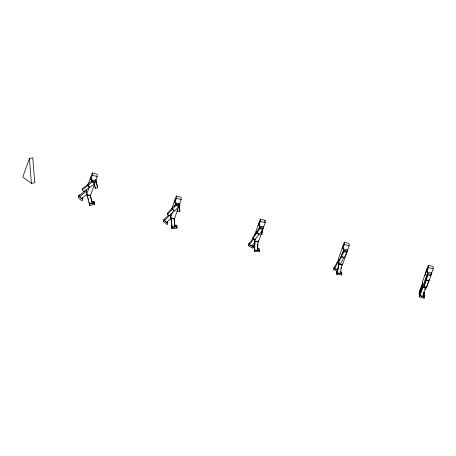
<?xml version="1.0" encoding="UTF-8"?>
<svg xmlns="http://www.w3.org/2000/svg" width="456" height="456" viewBox="0 0 456 456"><rect width="100%" height="100%" fill="white"/><g stroke="black" fill="none" stroke-linecap="round" stroke-linejoin="round"><path stroke-width="0.68" d="M259.538 222.613L259.584 221.268M261.978 232.839L262.046 230.827M262.137 230.645L262 234.669L260.746 234.646M254.34 251.609L254.323 248.645L254.34 251.609L259.378 251.701L259.344 249.181L258.854 248.725L257.56 248.702M254.853 240.506L254.63 250.156L257.657 250.207L257.953 241.264M254.63 250.156L254.927 241.207L256.739 241.241M257.76 244L257.657 250.207M259.344 249.181L259.378 251.701M82.365 200.15L82.359 197.893L82.365 200.15L81.596 200.731L78.335 197.351L78.272 195.727L79.424 194.849L79.486 196.473L82.422 199.517M338.637 264.081L337.258 272.95L340.239 273.378L341.932 264.543M336.756 274.352L336.95 271.405L336.756 274.352L341.726 275.065L341.829 272.563L341.419 272.05L340.142 271.867M337.258 272.95L338.95 264.115L341.333 264.457M343.351 245.499L343.607 244.177M340.832 268.59L341.094 267.227M29.429 158.477L22.8 176.985L31.447 183.42L34.776 182.713L32.758 157.77L29.429 158.477L31.447 183.42M88.43 183.791L92.306 172.892L97.105 174.215L97.196 176.529L95.663 180.804L90.864 179.487L90.772 177.167M90.864 179.487L92.397 175.212L92.306 172.892M95.19 180.217L95.264 182.132L90.368 195.812L86.526 194.752L89.325 186.937M171.496 209.486L176.307 195.989L181.106 197.305L181.197 199.625L179.664 203.9L174.865 202.578L174.773 200.264M174.865 202.578L176.398 198.303L176.307 195.989M179.191 203.308L179.265 205.223L174.369 218.903L170.527 217.848L172.625 211.983M174.728 206.123L175.423 204.168L175.378 202.891M254.328 235.837L260.308 219.079L265.107 220.402L265.198 222.716L263.665 226.991L258.865 225.674L258.774 223.355M258.865 225.674L260.399 221.399L260.308 219.079M263.192 226.404L263.266 228.319L258.37 241.993L254.528 240.939L255.229 238.984M258.495 229.864L259.424 227.259L259.35 225.35M264.668 221.622L265.107 220.402M342.775 246.445L342.866 248.765L347.666 250.087L349.199 245.812L349.108 243.493L344.308 242.17L338.335 258.934L338.529 264.035L342.37 265.09L347.267 251.41L347.193 249.495M342.866 248.765L344.4 244.49L344.308 242.17M338.529 264.035L338.996 262.73M340.632 258.17L343.431 250.355L343.357 248.44M425.818 272.215L428.309 265.267L433.109 266.583L433.2 268.903L431.667 273.178L426.867 271.861L426.782 269.542M427.232 268.345L422.336 282.025L422.53 287.126L426.371 288.181L431.268 274.501L431.222 273.229M424.918 275.606L426.064 272.397M422.581 282.931L419.759 290.825L419.811 292.216L422.398 284.983M419.115 293.544L419.514 290.643L419.115 293.544L420.489 293.926M426.867 271.861L428.401 267.586L428.309 265.267M422.951 285.638L419.885 294.183L419.942 295.579L422.82 296.366L425.881 287.821L423.003 287.029L419.942 295.579M422.53 287.126L427.432 273.446L427.357 271.537M419.246 296.907L419.645 294.006L419.246 296.907L424.046 298.23L424.291 295.75L423.96 295.192L422.729 294.85M426.086 279.534L424.023 285.302L424.069 286.465L426.468 287.12L428.76 280.708L426.36 280.052L424.069 286.465M426.126 280.098L427.962 274.968L427.91 273.577L426.075 278.707L426.126 280.098L429.005 280.89L428.953 279.5M424.65 289.714L425.357 287.742M423.835 291.829L424.222 294.012L423.915 294.867L423.852 293.242M423.983 296.605L424.291 295.75M338.557 259.629L334.527 267.102L334.579 268.498L337.303 269.638L337.976 268.39M343.984 250.31L341.367 255.172L341.419 256.563L344.143 257.703L346.765 252.846L346.708 251.45L343.984 250.31L344.041 251.701L341.419 256.563M333.707 269.73L334.356 268.516L334.294 266.891L333.638 268.111L333.707 269.73L337.594 271.36M334.579 268.498L338.614 261.02M338.369 262.616L341.641 256.54L341.595 255.383L338.323 261.459L338.369 262.616L340.638 263.568L343.915 257.492L341.641 256.54M260.091 227.054L256.734 231.551L256.791 232.942L259.304 234.407L262.656 229.915L262.605 228.524L260.091 227.054L260.142 228.445L256.791 232.942M256.95 231.785L252.761 237.405L252.801 238.568L254.898 239.788L259.094 234.173L256.996 232.948L252.801 238.568M253 238.425L249.409 243.242L249.46 244.633L251.98 246.097L255.172 241.817M248.417 245.75L249.255 244.627L249.193 243.002L248.355 244.125L248.417 245.75L252.613 248.195L253.171 247.448L252.966 245.203L253.171 247.448M249.46 244.633L253.855 238.744M176.215 203.815L172.197 207.856L172.248 209.247L174.505 211.014L178.53 206.973L178.473 205.576L176.215 203.815L176.272 205.206L172.248 209.247M167.409 214.331L172.436 209.275L172.391 208.118L167.363 213.169L167.409 214.331L169.29 215.802M168.731 214.913L164.422 219.245L164.479 220.636L166.736 222.403L171.046 218.071M163.288 221.616L164.297 220.601L164.234 218.983L163.225 219.991L163.288 221.616L167.05 224.557L167.722 223.885L167.62 221.627L167.722 223.885M164.479 220.636L174.317 210.752L172.436 209.275M92.368 180.587L87.757 184.099L87.808 185.489L89.764 187.519L94.375 184.007L94.324 182.617L92.368 180.587L92.42 181.978L94.375 184.007M87.808 185.489L92.42 181.978M82.205 189.93L87.968 185.541L87.922 184.384L82.16 188.773L82.205 189.93L83.836 191.623L89.598 187.234L87.968 185.541M86.178 190.118L79.589 195.134L79.646 196.525L81.601 198.554L87.09 194.376M78.335 197.351L79.486 196.473M79.646 196.525L86.23 191.509M94.933 181.619L96.108 181.345L96.051 179.955M94.164 184.458L95.287 188.345L97.726 187.775L95.731 180.052M88.732 194.98L86.971 195.396L89.461 204.043L92.391 203.353L90.231 194.644M91.673 202.002L93.554 201.563L94.17 201.877L94.477 204.368L89.598 205.513L89.159 202.595L89.598 205.513M89.222 204.214L93.617 203.182L94.232 203.501L94.477 204.368M179.892 211.339L179.014 203.518L179.892 211.339L177.39 211.607L177.139 209.606M172.14 218.173L170.937 218.304L172.043 227.185L175.047 226.866L174.141 218.641M174.956 225.361L176.244 225.224L176.797 225.617L176.974 228.131L171.963 228.661L171.735 225.709L171.963 228.661M171.798 227.327L176.307 226.849L176.86 227.242L176.974 228.131M254.385 250.264L258.917 250.35L259.407 250.806M337.012 273.03L341.481 273.668L341.892 274.181M92.397 175.212L97.196 176.529M176.398 198.303L181.197 199.625M260.399 221.399L265.198 222.716M344.4 244.49L349.199 245.812M428.401 267.586L433.2 268.903M95.264 182.132L91.422 181.072L91.348 179.162M175.423 204.168L179.265 205.223M259.424 227.259L263.266 228.319M343.431 250.355L347.267 251.41M427.432 273.446L431.268 274.501M427.962 274.968L430.846 275.76L430.789 274.37M419.577 292.262L420.808 292.604M419.708 295.625L424.029 296.816L424.354 297.375M344.041 251.701L346.765 252.846M334.356 268.516L337.862 269.986M260.142 228.445L262.656 229.915M249.255 244.627L253.029 246.827M176.272 205.206L178.53 206.973M164.297 220.601L167.683 223.252M424.222 294.012L423.852 292.37M95.857 181.288L97.726 187.775M94.495 184.595L95.053 186.538M90.094 195.373L92.391 203.353M87.113 194.666L87.683 196.661M88.071 197.995L88.646 199.99M179.151 203.433L179.316 204.767M174.027 218.669L175.047 226.866M170.966 217.597L171.65 223.064M171.821 224.426L172.043 227.185M431.627 272.021L431.667 273.178M423.96 295.192L424.029 296.816M424.006 297.147L424.046 298.23M342.319 263.813L342.37 265.09M341.419 272.05L341.481 273.668M258.854 248.725L258.917 250.35M258.318 240.722L258.37 241.993M254.454 239.029L254.528 240.939M176.797 225.617L176.86 227.242M175.229 199.067L175.275 200.344M176.244 225.224L176.307 226.849M170.379 214.024L170.527 217.848M95.617 179.647L95.663 180.804M95.241 187.188L95.287 188.345M94.17 201.877L94.232 203.501M93.554 201.563L93.617 203.182M89.41 202.652L89.461 204.043M86.326 189.65L86.526 194.752"/></g></svg>
